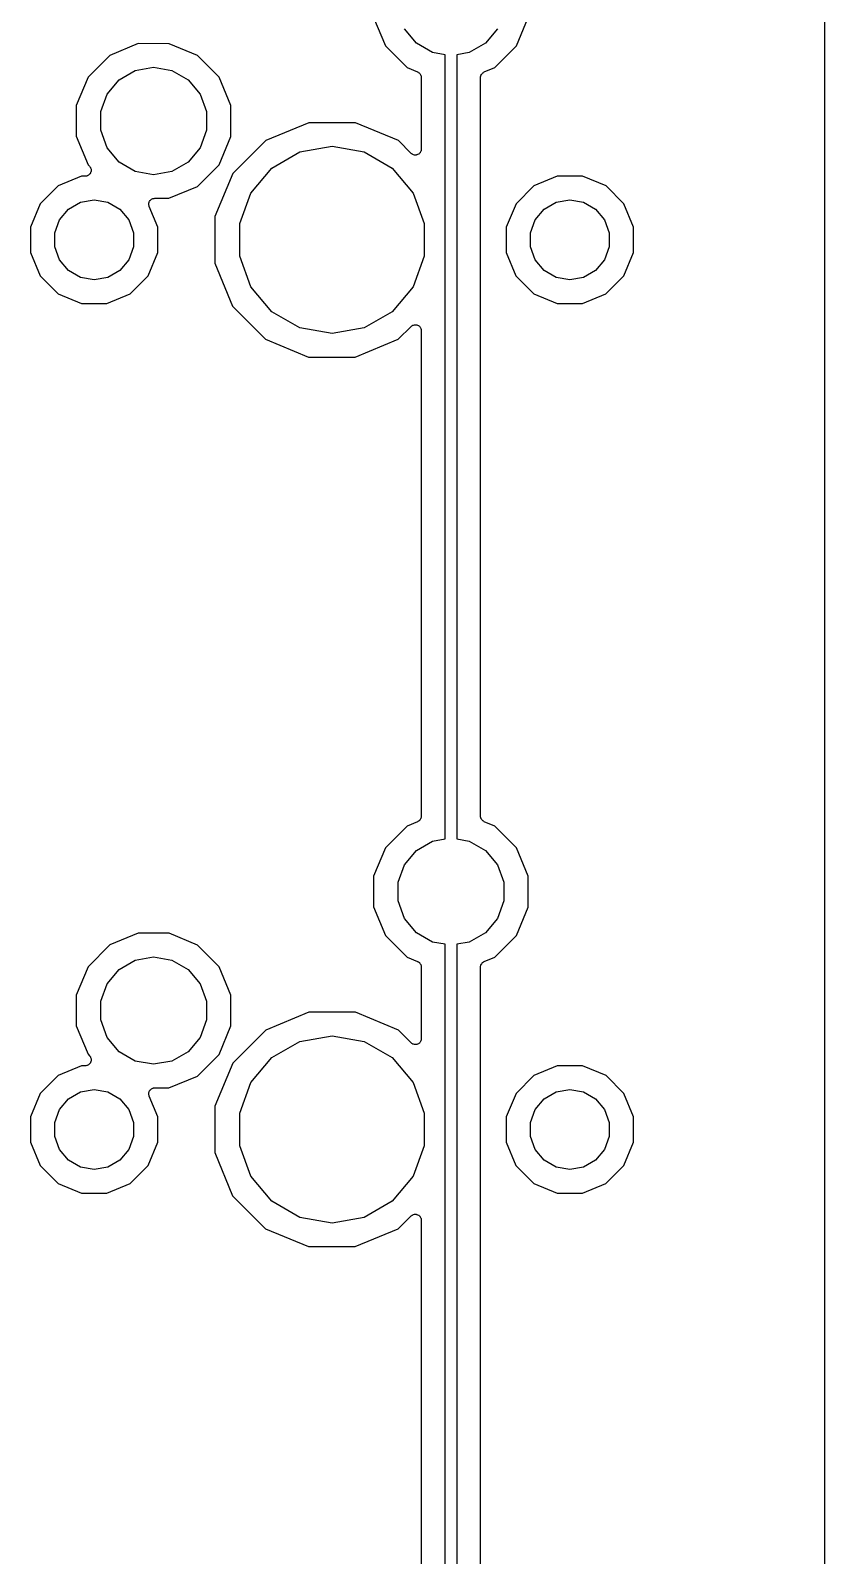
# Model space of a CAD drawing. Extents: x 37 to 156, y -136 to -20.
# Drawn here: x 138.56 to 155.52, y -78.1 to -45.53 of the extents above; entities that cross this region are included whole.
import ezdxf

# ---------------------------------------------------------------- set-up
doc = ezdxf.new("R2010")
doc.units = 0
doc.header["$MEASUREMENT"] = 0
doc.layers.add('BLACK', color=7, linetype='CONTINUOUS')

msp = doc.modelspace()

# ---------------------------------------------------------------- linework, layer by layer
at = {"layer": 'Black'}
for p, q in [((155.517, -20.21), (155.517, -135.99)), ((145.889, -45.247), (146.14, -45.854)), ((148.939, -45.8564), (149.191, -45.2498)), ((146.802, -45.7989), (146.546, -45.4937)), ((148.534, -45.4937), (148.278, -45.7989)), ((140.863, -45.8087), (140.256, -46.0595)), ((141.52, -45.8093), (140.863, -45.8087)), ((142.126, -46.0612), (141.52, -45.8093)), ((146.14, -45.854), (146.604, -46.3188)), ((147.148, -45.9982), (146.802, -45.7989)), ((148.278, -45.7989), (147.932, -45.9982)), ((148.474, -46.3205), (148.939, -45.8564)), ((140.256, -46.0595), (139.791, -46.5236)), ((142.59, -46.526), (142.126, -46.0612)), ((147.415, -46.0453), (147.148, -45.9982)), ((147.415, -62.7947), (147.415, -46.0453)), ((147.932, -45.9982), (147.665, -46.0453)), ((147.665, -46.0453), (147.665, -62.7947)), ((139.791, -46.5236), (139.539, -47.1302)), ((140.452, -46.5811), (140.798, -46.3818)), ((140.798, -46.3818), (141.19, -46.3126)), ((141.19, -46.3126), (141.582, -46.3818)), ((141.582, -46.3818), (141.928, -46.5811)), ((142.841, -47.133), (142.59, -46.526)), ((146.604, -46.3188), (146.829, -46.4123)), ((146.829, -46.4123), (146.836, -46.4168)), ((146.836, -46.4168), (146.844, -46.4196)), ((146.844, -46.4196), (146.854, -46.4286)), ((146.854, -46.4286), (146.866, -46.4361)), ((146.866, -46.4361), (146.871, -46.4426)), ((146.871, -46.4426), (146.877, -46.448)), ((146.877, -46.448), (146.884, -46.46)), ((146.884, -46.46), (146.893, -46.4711)), ((146.893, -46.4711), (146.895, -46.479)), ((146.895, -46.479), (146.899, -46.4862)), ((146.899, -46.4862), (146.902, -46.4999)), ((146.902, -46.4999), (146.906, -46.5131)), ((146.906, -46.5131), (146.906, -46.5214)), ((146.906, -46.5214), (146.907, -46.5296)), ((146.907, -46.5296), (146.907, -48.062)), ((148.173, -46.5298), (148.174, -46.5215)), ((148.173, -50.2943), (148.173, -46.5298)), ((148.174, -46.5131), (148.178, -46.4999)), ((148.174, -46.5215), (148.174, -46.5131)), ((148.178, -46.4999), (148.181, -46.4863)), ((148.181, -46.4863), (148.185, -46.4791)), ((148.185, -46.4791), (148.187, -46.471)), ((148.187, -46.471), (148.196, -46.4601)), ((148.196, -46.4601), (148.203, -46.4481)), ((148.203, -46.4481), (148.209, -46.4427)), ((148.209, -46.4427), (148.214, -46.4361)), ((148.214, -46.4361), (148.226, -46.4287)), ((148.226, -46.4287), (148.237, -46.4198)), ((148.237, -46.4198), (148.244, -46.4169)), ((148.244, -46.4169), (148.252, -46.4124)), ((148.252, -46.4124), (148.474, -46.3205)), ((140.06, -47.2608), (140.196, -46.8863)), ((140.196, -46.8863), (140.452, -46.5811)), ((141.928, -46.5811), (142.184, -46.8863)), ((142.184, -46.8863), (142.32, -47.2608)), ((139.539, -47.1302), (139.539, -47.787)), ((142.841, -47.7898), (142.841, -47.133)), ((140.06, -47.6592), (140.06, -47.2608)), ((142.32, -47.2608), (142.32, -47.6592)), ((144.505, -47.4977), (143.585, -47.8778)), ((145.5, -47.4985), (144.505, -47.4977)), ((146.419, -47.8802), (145.5, -47.4985)), ((139.539, -47.787), (139.79, -48.394)), ((140.196, -48.0337), (140.06, -47.6592)), ((142.32, -47.6592), (142.184, -48.0337)), ((142.589, -48.3964), (142.841, -47.7898)), ((143.585, -47.8778), (142.88, -48.5809)), ((146.69, -48.1518), (146.419, -47.8802)), ((140.452, -48.3389), (140.196, -48.0337)), ((142.184, -48.0337), (141.928, -48.3389)), ((143.713, -48.4667), (144.315, -48.1192)), ((144.315, -48.1192), (145, -47.9985)), ((145, -47.9985), (145.685, -48.1192)), ((145.685, -48.1192), (146.287, -48.4667)), ((146.704, -48.1613), (146.69, -48.1518)), ((146.716, -48.172), (146.704, -48.1613)), ((146.722, -48.1739), (146.716, -48.172)), ((146.726, -48.1771), (146.722, -48.1739)), ((146.742, -48.1814), (146.726, -48.1771)), ((146.758, -48.1871), (146.742, -48.1814)), ((146.763, -48.1871), (146.758, -48.1871)), ((146.769, -48.1885), (146.763, -48.1871)), ((146.785, -48.1871), (146.769, -48.1885)), ((146.802, -48.1871), (146.785, -48.1871)), ((146.807, -48.1852), (146.802, -48.1871)), ((146.813, -48.1847), (146.807, -48.1852)), ((146.828, -48.1777), (146.813, -48.1847)), ((146.844, -48.172), (146.828, -48.1777)), ((146.848, -48.1685), (146.844, -48.172)), ((146.853, -48.1661), (146.848, -48.1685)), ((146.865, -48.1544), (146.853, -48.1661)), ((146.877, -48.1437), (146.865, -48.1544)), ((146.88, -48.1389), (146.877, -48.1437)), ((146.884, -48.135), (146.88, -48.1389)), ((146.891, -48.1199), (146.884, -48.135)), ((146.899, -48.1055), (146.891, -48.1199)), ((146.9, -48.1), (146.899, -48.1055)), ((146.903, -48.095), (146.9, -48.1)), ((146.904, -48.0784), (146.903, -48.095)), ((146.907, -48.062), (146.904, -48.0784)), ((139.79, -48.394), (139.82, -48.4242)), ((139.82, -48.4242), (139.829, -48.4378)), ((139.829, -48.4378), (139.84, -48.4505)), ((139.84, -48.4505), (139.842, -48.4558)), ((139.842, -48.4558), (139.845, -48.4604)), ((139.845, -48.4604), (139.849, -48.4764)), ((139.849, -48.4764), (139.855, -48.492)), ((139.855, -48.492), (139.855, -48.4976)), ((139.855, -48.4976), (139.856, -48.503)), ((139.856, -48.503), (139.855, -48.5195)), ((139.855, -48.5195), (139.855, -48.5361)), ((140.798, -48.5382), (140.452, -48.3389)), ((141.928, -48.3389), (141.582, -48.5382)), ((142.124, -48.8605), (142.589, -48.3964)), ((143.267, -48.9992), (143.713, -48.4667)), ((146.287, -48.4667), (146.733, -48.9992)), ((139.151, -48.8473), (138.769, -49.2292)), ((139.651, -48.6409), (139.151, -48.8473)), ((139.73, -48.6409), (139.651, -48.6409)), ((139.746, -48.6381), (139.73, -48.6409)), ((139.763, -48.6366), (139.746, -48.6381)), ((139.768, -48.6343), (139.763, -48.6366)), ((139.773, -48.6333), (139.768, -48.6343)), ((139.788, -48.625), (139.773, -48.6333)), ((139.803, -48.618), (139.788, -48.625)), ((139.807, -48.6141), (139.803, -48.618)), ((139.811, -48.6113), (139.807, -48.6141)), ((139.822, -48.5986), (139.811, -48.6113)), ((139.834, -48.5869), (139.822, -48.5986)), ((139.836, -48.5818), (139.834, -48.5869)), ((139.84, -48.5775), (139.836, -48.5818)), ((139.845, -48.5619), (139.84, -48.5775)), ((139.852, -48.5469), (139.845, -48.5619)), ((139.853, -48.5413), (139.852, -48.5469)), ((139.855, -48.5361), (139.853, -48.5413)), ((141.19, -48.6074), (140.798, -48.5382)), ((141.582, -48.5382), (141.19, -48.6074)), ((142.88, -48.5809), (142.499, -49.5002)), ((149.311, -48.8473), (148.929, -49.2292)), ((149.811, -48.6409), (149.311, -48.8473)), ((150.351, -48.6413), (149.811, -48.6409)), ((150.851, -48.8487), (150.351, -48.6413)), ((151.233, -49.2313), (150.851, -48.8487)), ((139.628, -49.1974), (139.92, -49.1458)), ((139.92, -49.1458), (140.212, -49.1974)), ((141.098, -49.1874), (141.103, -49.1744)), ((141.103, -49.1744), (141.108, -49.168)), ((141.108, -49.168), (141.112, -49.1606)), ((141.112, -49.1606), (141.122, -49.1513)), ((141.122, -49.1513), (141.131, -49.1407)), ((141.131, -49.1407), (141.139, -49.1365)), ((141.139, -49.1365), (141.145, -49.1308)), ((141.145, -49.1308), (141.158, -49.1256)), ((141.158, -49.1256), (141.17, -49.1186)), ((141.17, -49.1186), (141.178, -49.1172)), ((141.178, -49.1172), (141.186, -49.114)), ((141.186, -49.114), (141.199, -49.1134)), ((141.199, -49.1134), (141.213, -49.111)), ((141.213, -49.111), (141.517, -49.1113)), ((141.517, -49.1113), (142.124, -48.8605)), ((143.029, -49.6524), (143.267, -48.9992)), ((146.733, -48.9992), (146.971, -49.6524)), ((149.788, -49.1974), (150.08, -49.1458)), ((150.08, -49.1458), (150.372, -49.1974)), ((138.769, -49.2292), (138.561, -49.7285)), ((139.18, -49.5729), (139.371, -49.3457)), ((139.371, -49.3457), (139.628, -49.1974)), ((140.212, -49.1974), (140.469, -49.3457)), ((140.469, -49.3457), (140.66, -49.5729)), ((141.086, -49.2434), (141.088, -49.2297)), ((141.088, -49.2516), (141.086, -49.2434)), ((141.088, -49.2159), (141.091, -49.208)), ((141.088, -49.2297), (141.088, -49.2159)), ((141.088, -49.26), (141.088, -49.2516)), ((141.093, -49.273), (141.088, -49.26)), ((141.091, -49.208), (141.092, -49.1997)), ((141.092, -49.1997), (141.098, -49.1874)), ((141.096, -49.2865), (141.093, -49.273)), ((141.279, -49.7309), (141.096, -49.2865)), ((142.499, -49.5002), (142.498, -50.4955)), ((148.929, -49.2292), (148.721, -49.7285)), ((149.34, -49.5729), (149.531, -49.3457)), ((149.531, -49.3457), (149.788, -49.1974)), ((150.372, -49.1974), (150.629, -49.3457)), ((150.629, -49.3457), (150.82, -49.5729)), ((151.439, -49.7309), (151.233, -49.2313)), ((138.561, -49.7285), (138.561, -50.2691)), ((139.079, -49.8517), (139.18, -49.5729)), ((140.66, -49.5729), (140.761, -49.8517)), ((141.279, -50.2715), (141.279, -49.7309)), ((143.029, -50.3476), (143.029, -49.6524)), ((146.971, -49.6524), (146.971, -50.3476)), ((148.721, -49.7285), (148.721, -50.2691)), ((149.239, -49.8517), (149.34, -49.5729)), ((150.82, -49.5729), (150.921, -49.8517)), ((151.439, -50.2715), (151.439, -49.7309)), ((139.079, -50.1483), (139.079, -49.8517)), ((139.18, -50.4271), (139.079, -50.1483)), ((140.761, -50.1483), (140.66, -50.4271)), ((140.761, -49.8517), (140.761, -50.1483)), ((149.239, -50.1483), (149.239, -49.8517)), ((149.34, -50.4271), (149.239, -50.1483)), ((150.921, -50.1483), (150.82, -50.4271)), ((150.921, -49.8517), (150.921, -50.1483)), ((138.561, -50.2691), (138.767, -50.7687)), ((139.371, -50.6543), (139.18, -50.4271)), ((140.66, -50.4271), (140.469, -50.6543)), ((141.071, -50.7708), (141.279, -50.2715)), ((143.267, -51.0008), (143.029, -50.3476)), ((146.971, -50.3476), (146.733, -51.0008)), ((148.173, -62.3104), (148.173, -50.2943)), ((148.721, -50.2691), (148.927, -50.7687)), ((149.531, -50.6543), (149.34, -50.4271)), ((150.82, -50.4271), (150.629, -50.6543)), ((151.231, -50.7708), (151.439, -50.2715)), ((138.767, -50.7687), (139.149, -51.1513)), ((139.628, -50.8026), (139.371, -50.6543)), ((139.92, -50.8541), (139.628, -50.8026)), ((140.212, -50.8026), (139.92, -50.8541)), ((140.469, -50.6543), (140.212, -50.8026)), ((140.689, -51.1527), (141.071, -50.7708)), ((142.498, -50.4955), (142.878, -51.4154)), ((148.927, -50.7687), (149.309, -51.1513)), ((149.788, -50.8026), (149.531, -50.6543)), ((150.08, -50.8541), (149.788, -50.8026)), ((150.372, -50.8026), (150.08, -50.8541)), ((150.629, -50.6543), (150.372, -50.8026)), ((150.849, -51.1527), (151.231, -50.7708)), ((143.713, -51.5332), (143.267, -51.0008)), ((146.733, -51.0008), (146.287, -51.5332)), ((139.149, -51.1513), (139.649, -51.3587)), ((139.649, -51.3587), (140.189, -51.3591)), ((140.189, -51.3591), (140.689, -51.1527)), ((142.878, -51.4154), (143.581, -52.1198)), ((149.309, -51.1513), (149.809, -51.3587)), ((149.809, -51.3587), (150.349, -51.3591)), ((150.349, -51.3591), (150.849, -51.1527)), ((144.315, -51.8808), (143.713, -51.5332)), ((146.287, -51.5332), (145.685, -51.8808)), ((145, -52.0015), (144.315, -51.8808)), ((145.685, -51.8808), (145, -52.0015)), ((146.415, -52.1222), (146.69, -51.8478)), ((146.69, -51.8478), (146.704, -51.8383)), ((146.704, -51.8383), (146.716, -51.8277)), ((146.716, -51.8277), (146.722, -51.8258)), ((146.722, -51.8258), (146.726, -51.8225)), ((146.726, -51.8225), (146.742, -51.8183)), ((146.742, -51.8183), (146.758, -51.8126)), ((146.758, -51.8126), (146.764, -51.8126)), ((146.764, -51.8126), (146.769, -51.8112)), ((146.769, -51.8112), (146.786, -51.8126)), ((146.786, -51.8126), (146.802, -51.8126)), ((146.802, -51.8126), (146.807, -51.8145)), ((146.807, -51.8145), (146.813, -51.815)), ((146.813, -51.815), (146.828, -51.822)), ((146.828, -51.822), (146.844, -51.8277)), ((146.844, -51.8277), (146.848, -51.8313)), ((146.848, -51.8313), (146.853, -51.8337)), ((146.853, -51.8337), (146.865, -51.8454)), ((146.865, -51.8454), (146.877, -51.8561)), ((146.877, -51.8561), (146.88, -51.8609)), ((146.88, -51.8609), (146.884, -51.8649)), ((146.884, -51.8649), (146.891, -51.8799)), ((146.891, -51.8799), (146.899, -51.8943)), ((146.899, -51.8943), (146.9, -51.8998)), ((146.9, -51.8998), (146.903, -51.9049)), ((146.903, -51.9049), (146.904, -51.9214)), ((146.904, -51.9214), (146.907, -51.9377)), ((146.907, -51.9377), (146.907, -62.3102)), ((143.581, -52.1198), (144.5, -52.5015)), ((145.495, -52.5023), (146.415, -52.1222)), ((144.5, -52.5015), (145.495, -52.5023)), ((146.606, -62.5195), (146.141, -62.9836)), ((146.828, -62.4276), (146.606, -62.5195)), ((146.836, -62.4231), (146.828, -62.4276)), ((146.844, -62.4202), (146.836, -62.4231)), ((146.854, -62.4113), (146.844, -62.4202)), ((146.866, -62.4039), (146.854, -62.4113)), ((146.871, -62.3973), (146.866, -62.4039)), ((146.877, -62.3919), (146.871, -62.3973)), ((146.884, -62.3799), (146.877, -62.3919)), ((146.893, -62.369), (146.884, -62.3799)), ((146.895, -62.3609), (146.893, -62.369)), ((146.899, -62.3537), (146.895, -62.3609)), ((146.902, -62.3401), (146.899, -62.3537)), ((146.906, -62.3269), (146.902, -62.3401)), ((146.907, -62.3102), (146.906, -62.3185)), ((146.906, -62.3185), (146.906, -62.3269)), ((148.174, -62.3186), (148.173, -62.3104)), ((148.174, -62.3269), (148.174, -62.3186)), ((148.178, -62.3401), (148.174, -62.3269)), ((148.181, -62.3538), (148.178, -62.3401)), ((148.185, -62.361), (148.181, -62.3538)), ((148.187, -62.3689), (148.185, -62.361)), ((148.196, -62.38), (148.187, -62.3689)), ((148.203, -62.392), (148.196, -62.38)), ((148.209, -62.3974), (148.203, -62.392)), ((148.214, -62.4039), (148.209, -62.3974)), ((148.226, -62.4114), (148.214, -62.4039)), ((148.237, -62.4204), (148.226, -62.4114)), ((148.244, -62.4232), (148.237, -62.4204)), ((148.251, -62.4277), (148.244, -62.4232)), ((148.476, -62.5212), (148.251, -62.4277)), ((148.94, -62.986), (148.476, -62.5212)), ((146.802, -63.0411), (147.148, -62.8418)), ((147.148, -62.8418), (147.415, -62.7947)), ((147.665, -62.7947), (147.932, -62.8418)), ((147.932, -62.8418), (148.278, -63.0411)), ((146.141, -62.9836), (145.889, -63.5902)), ((146.546, -63.3463), (146.802, -63.0411)), ((148.278, -63.0411), (148.534, -63.3463)), ((149.191, -63.593), (148.94, -62.986)), ((146.41, -63.7208), (146.546, -63.3463)), ((148.534, -63.3463), (148.67, -63.7208)), ((145.889, -63.5902), (145.889, -64.247)), ((146.41, -64.1192), (146.41, -63.7208)), ((148.67, -63.7208), (148.67, -64.1192)), ((149.191, -64.2498), (149.191, -63.593)), ((146.546, -64.4937), (146.41, -64.1192)), ((148.67, -64.1192), (148.534, -64.4937)), ((145.889, -64.247), (146.14, -64.854)), ((148.939, -64.8564), (149.191, -64.2498)), ((140.863, -64.8087), (140.256, -65.0595)), ((141.52, -64.8093), (140.863, -64.8087)), ((142.126, -65.0612), (141.52, -64.8093)), ((146.802, -64.7989), (146.546, -64.4937)), ((147.148, -64.9982), (146.802, -64.7989)), ((148.278, -64.7989), (147.932, -64.9982)), ((148.534, -64.4937), (148.278, -64.7989)), ((140.256, -65.0595), (139.791, -65.5236)), ((142.59, -65.526), (142.126, -65.0612)), ((146.14, -64.854), (146.604, -65.3188)), ((147.415, -65.0453), (147.148, -64.9982)), ((147.415, -81.7947), (147.415, -65.0453)), ((147.932, -64.9982), (147.665, -65.0453)), ((147.665, -65.0453), (147.665, -81.7947)), ((148.474, -65.3205), (148.939, -64.8564)), ((140.452, -65.5811), (140.798, -65.3818)), ((140.798, -65.3818), (141.19, -65.3126)), ((141.19, -65.3126), (141.582, -65.3818)), ((141.582, -65.3818), (141.928, -65.5811)), ((146.604, -65.3188), (146.829, -65.4123)), ((146.829, -65.4123), (146.836, -65.4168)), ((146.836, -65.4168), (146.844, -65.4196)), ((146.844, -65.4196), (146.854, -65.4286)), ((146.854, -65.4286), (146.866, -65.4361)), ((146.866, -65.4361), (146.871, -65.4426)), ((146.871, -65.4426), (146.877, -65.448)), ((146.877, -65.448), (146.884, -65.46)), ((146.884, -65.46), (146.893, -65.4711)), ((148.187, -65.471), (148.196, -65.4601)), ((148.196, -65.4601), (148.203, -65.4481)), ((148.203, -65.4481), (148.209, -65.4427)), ((148.209, -65.4427), (148.214, -65.4361)), ((148.214, -65.4361), (148.226, -65.4287)), ((148.226, -65.4287), (148.237, -65.4198)), ((148.237, -65.4198), (148.244, -65.4169)), ((148.244, -65.4169), (148.252, -65.4124)), ((148.252, -65.4124), (148.474, -65.3205)), ((139.791, -65.5236), (139.539, -66.1302)), ((140.196, -65.8863), (140.452, -65.5811)), ((141.928, -65.5811), (142.184, -65.8863)), ((142.841, -66.133), (142.59, -65.526)), ((146.893, -65.4711), (146.895, -65.479)), ((146.895, -65.479), (146.899, -65.4862)), ((146.899, -65.4862), (146.902, -65.4999)), ((146.902, -65.4999), (146.906, -65.5131)), ((146.906, -65.5131), (146.906, -65.5214)), ((146.906, -65.5214), (146.907, -65.5296)), ((146.907, -65.5296), (146.907, -67.062)), ((148.173, -65.5298), (148.174, -65.5215)), ((148.173, -69.2943), (148.173, -65.5298)), ((148.174, -65.5131), (148.178, -65.4999)), ((148.174, -65.5215), (148.174, -65.5131)), ((148.178, -65.4999), (148.181, -65.4863)), ((148.181, -65.4863), (148.185, -65.4791)), ((148.185, -65.4791), (148.187, -65.471)), ((140.06, -66.2608), (140.196, -65.8863)), ((142.184, -65.8863), (142.32, -66.2608)), ((139.539, -66.1302), (139.539, -66.787)), ((140.06, -66.6592), (140.06, -66.2608)), ((142.32, -66.2608), (142.32, -66.6592)), ((142.841, -66.7898), (142.841, -66.133)), ((140.196, -67.0337), (140.06, -66.6592)), ((142.32, -66.6592), (142.184, -67.0337)), ((144.505, -66.4977), (143.585, -66.8778)), ((145.5, -66.4985), (144.505, -66.4977)), ((146.419, -66.8802), (145.5, -66.4985)), ((139.539, -66.787), (139.79, -67.394)), ((140.452, -67.3389), (140.196, -67.0337)), ((142.184, -67.0337), (141.928, -67.3389)), ((142.589, -67.3964), (142.841, -66.7898)), ((143.585, -66.8778), (142.88, -67.5809)), ((144.315, -67.1192), (145, -66.9985)), ((145, -66.9985), (145.685, -67.1192)), ((146.69, -67.1518), (146.419, -66.8802)), ((146.903, -67.095), (146.9, -67.1)), ((146.904, -67.0784), (146.903, -67.095)), ((146.907, -67.062), (146.904, -67.0784)), ((139.79, -67.394), (139.82, -67.4242)), ((139.82, -67.4242), (139.829, -67.4378)), ((140.798, -67.5382), (140.452, -67.3389)), ((141.928, -67.3389), (141.582, -67.5382)), ((142.124, -67.8605), (142.589, -67.3964)), ((143.713, -67.4667), (144.315, -67.1192)), ((145.685, -67.1192), (146.287, -67.4667)), ((146.704, -67.1613), (146.69, -67.1518)), ((146.716, -67.172), (146.704, -67.1613)), ((146.722, -67.1739), (146.716, -67.172)), ((146.726, -67.1771), (146.722, -67.1739)), ((146.742, -67.1814), (146.726, -67.1771)), ((146.758, -67.1871), (146.742, -67.1814)), ((146.763, -67.1871), (146.758, -67.1871)), ((146.769, -67.1885), (146.763, -67.1871)), ((146.785, -67.1871), (146.769, -67.1885)), ((146.802, -67.1871), (146.785, -67.1871)), ((146.807, -67.1852), (146.802, -67.1871)), ((146.813, -67.1847), (146.807, -67.1852)), ((146.828, -67.1777), (146.813, -67.1847)), ((146.844, -67.172), (146.828, -67.1777)), ((146.848, -67.1685), (146.844, -67.172)), ((146.853, -67.1661), (146.848, -67.1685)), ((146.865, -67.1544), (146.853, -67.1661)), ((146.877, -67.1437), (146.865, -67.1544)), ((146.88, -67.1389), (146.877, -67.1437)), ((146.884, -67.135), (146.88, -67.1389)), ((146.891, -67.1199), (146.884, -67.135)), ((146.899, -67.1055), (146.891, -67.1199)), ((146.9, -67.1), (146.899, -67.1055)), ((139.651, -67.6409), (139.151, -67.8473)), ((139.73, -67.6409), (139.651, -67.6409)), ((139.746, -67.6381), (139.73, -67.6409)), ((139.763, -67.6366), (139.746, -67.6381)), ((139.768, -67.6343), (139.763, -67.6366)), ((139.773, -67.6333), (139.768, -67.6343)), ((139.788, -67.625), (139.773, -67.6333)), ((139.803, -67.618), (139.788, -67.625)), ((139.807, -67.6141), (139.803, -67.618)), ((139.811, -67.6113), (139.807, -67.6141)), ((139.822, -67.5986), (139.811, -67.6113)), ((139.834, -67.5869), (139.822, -67.5986)), ((139.829, -67.4378), (139.84, -67.4505)), ((139.836, -67.5818), (139.834, -67.5869)), ((139.84, -67.5775), (139.836, -67.5818)), ((139.84, -67.4505), (139.842, -67.4558)), ((139.845, -67.5619), (139.84, -67.5775)), ((139.842, -67.4558), (139.845, -67.4604)), ((139.845, -67.4604), (139.849, -67.4764)), ((139.852, -67.5469), (139.845, -67.5619)), ((139.849, -67.4764), (139.855, -67.492)), ((139.853, -67.5413), (139.852, -67.5469)), ((139.855, -67.5361), (139.853, -67.5413)), ((139.855, -67.492), (139.855, -67.4976)), ((139.855, -67.4976), (139.856, -67.503)), ((139.856, -67.503), (139.855, -67.5195)), ((139.855, -67.5195), (139.855, -67.5361)), ((141.19, -67.6074), (140.798, -67.5382)), ((141.582, -67.5382), (141.19, -67.6074)), ((142.88, -67.5809), (142.499, -68.5002)), ((143.267, -67.9992), (143.713, -67.4667)), ((146.287, -67.4667), (146.733, -67.9992)), ((149.811, -67.6409), (149.311, -67.8473)), ((150.351, -67.6413), (149.811, -67.6409)), ((150.851, -67.8487), (150.351, -67.6413)), ((139.151, -67.8473), (138.769, -68.2292)), ((141.517, -68.1113), (142.124, -67.8605)), ((143.029, -68.6524), (143.267, -67.9992)), ((146.733, -67.9992), (146.971, -68.6524)), ((149.311, -67.8473), (148.929, -68.2292)), ((151.233, -68.2313), (150.851, -67.8487)), ((138.769, -68.2292), (138.561, -68.7285)), ((139.18, -68.5729), (139.371, -68.3457)), ((139.371, -68.3457), (139.628, -68.1974)), ((139.628, -68.1974), (139.92, -68.1458)), ((139.92, -68.1458), (140.212, -68.1974)), ((140.212, -68.1974), (140.469, -68.3457)), ((140.469, -68.3457), (140.66, -68.5729)), ((141.086, -68.2434), (141.088, -68.2297)), ((141.088, -68.2516), (141.086, -68.2434)), ((141.088, -68.2159), (141.091, -68.208)), ((141.088, -68.2297), (141.088, -68.2159)), ((141.088, -68.26), (141.088, -68.2516)), ((141.093, -68.273), (141.088, -68.26)), ((141.091, -68.208), (141.092, -68.1997)), ((141.092, -68.1997), (141.098, -68.1874)), ((141.096, -68.2865), (141.093, -68.273)), ((141.279, -68.7309), (141.096, -68.2865)), ((141.098, -68.1874), (141.103, -68.1744)), ((141.103, -68.1744), (141.108, -68.168)), ((141.108, -68.168), (141.112, -68.1606)), ((141.112, -68.1606), (141.122, -68.1513)), ((141.122, -68.1513), (141.131, -68.1407)), ((141.131, -68.1407), (141.139, -68.1365)), ((141.139, -68.1365), (141.145, -68.1308)), ((141.145, -68.1308), (141.158, -68.1256)), ((141.158, -68.1256), (141.17, -68.1186)), ((141.17, -68.1186), (141.178, -68.1172)), ((141.178, -68.1172), (141.186, -68.114)), ((141.186, -68.114), (141.199, -68.1134)), ((141.199, -68.1134), (141.213, -68.111)), ((141.213, -68.111), (141.517, -68.1113)), ((148.929, -68.2292), (148.721, -68.7285)), ((149.34, -68.5729), (149.531, -68.3457)), ((149.531, -68.3457), (149.788, -68.1974)), ((149.788, -68.1974), (150.08, -68.1458)), ((150.08, -68.1458), (150.372, -68.1974)), ((150.372, -68.1974), (150.629, -68.3457)), ((150.629, -68.3457), (150.82, -68.5729)), ((151.439, -68.7309), (151.233, -68.2313)), ((139.079, -68.8517), (139.18, -68.5729)), ((140.66, -68.5729), (140.761, -68.8517)), ((142.499, -68.5002), (142.498, -69.4955)), ((143.029, -69.3476), (143.029, -68.6524)), ((146.971, -68.6524), (146.971, -69.3476)), ((149.239, -68.8517), (149.34, -68.5729)), ((150.82, -68.5729), (150.921, -68.8517)), ((138.561, -68.7285), (138.561, -69.2691)), ((139.079, -69.1483), (139.079, -68.8517)), ((140.761, -68.8517), (140.761, -69.1483)), ((141.279, -69.2715), (141.279, -68.7309)), ((148.721, -68.7285), (148.721, -69.2691)), ((149.239, -69.1483), (149.239, -68.8517)), ((150.921, -68.8517), (150.921, -69.1483)), ((151.439, -69.2715), (151.439, -68.7309)), ((138.561, -69.2691), (138.767, -69.7687)), ((139.18, -69.4271), (139.079, -69.1483)), ((140.761, -69.1483), (140.66, -69.4271)), ((141.071, -69.7708), (141.279, -69.2715)), ((143.267, -70.0008), (143.029, -69.3476)), ((146.971, -69.3476), (146.733, -70.0008)), ((148.173, -81.3104), (148.173, -69.2943)), ((148.721, -69.2691), (148.927, -69.7687)), ((149.34, -69.4271), (149.239, -69.1483)), ((150.921, -69.1483), (150.82, -69.4271)), ((151.231, -69.7708), (151.439, -69.2715)), ((139.371, -69.6543), (139.18, -69.4271)), ((139.628, -69.8026), (139.371, -69.6543)), ((140.469, -69.6543), (140.212, -69.8026)), ((140.66, -69.4271), (140.469, -69.6543)), ((142.498, -69.4955), (142.878, -70.4154)), ((149.531, -69.6543), (149.34, -69.4271)), ((149.788, -69.8026), (149.531, -69.6543)), ((150.629, -69.6543), (150.372, -69.8026)), ((150.82, -69.4271), (150.629, -69.6543)), ((138.767, -69.7687), (139.149, -70.1513)), ((139.92, -69.8541), (139.628, -69.8026)), ((140.212, -69.8026), (139.92, -69.8541)), ((140.689, -70.1527), (141.071, -69.7708)), ((143.713, -70.5332), (143.267, -70.0008)), ((146.733, -70.0008), (146.287, -70.5332)), ((148.927, -69.7687), (149.309, -70.1513)), ((150.08, -69.8541), (149.788, -69.8026)), ((150.372, -69.8026), (150.08, -69.8541)), ((150.849, -70.1527), (151.231, -69.7708)), ((139.149, -70.1513), (139.649, -70.3587)), ((140.189, -70.3591), (140.689, -70.1527)), ((149.309, -70.1513), (149.809, -70.3587)), ((150.349, -70.3591), (150.849, -70.1527)), ((139.649, -70.3587), (140.189, -70.3591)), ((142.878, -70.4154), (143.581, -71.1198)), ((144.315, -70.8808), (143.713, -70.5332)), ((146.287, -70.5332), (145.685, -70.8808)), ((149.809, -70.3587), (150.349, -70.3591)), ((145, -71.0015), (144.315, -70.8808)), ((145.685, -70.8808), (145, -71.0015)), ((146.415, -71.1222), (146.69, -70.8478)), ((146.69, -70.8478), (146.704, -70.8383)), ((146.704, -70.8383), (146.716, -70.8277)), ((146.716, -70.8277), (146.722, -70.8258)), ((146.722, -70.8258), (146.726, -70.8225)), ((146.726, -70.8225), (146.742, -70.8183)), ((146.742, -70.8183), (146.758, -70.8126)), ((146.758, -70.8126), (146.764, -70.8126)), ((146.764, -70.8126), (146.769, -70.8112)), ((146.769, -70.8112), (146.786, -70.8126)), ((146.786, -70.8126), (146.802, -70.8126)), ((146.802, -70.8126), (146.807, -70.8145)), ((146.807, -70.8145), (146.813, -70.815)), ((146.813, -70.815), (146.828, -70.822)), ((146.828, -70.822), (146.844, -70.8277)), ((146.844, -70.8277), (146.848, -70.8313)), ((146.848, -70.8313), (146.853, -70.8337)), ((146.853, -70.8337), (146.865, -70.8454)), ((146.865, -70.8454), (146.877, -70.8561)), ((146.877, -70.8561), (146.88, -70.8609)), ((146.88, -70.8609), (146.884, -70.8649)), ((146.884, -70.8649), (146.891, -70.8799)), ((146.891, -70.8799), (146.899, -70.8943)), ((146.899, -70.8943), (146.9, -70.8998)), ((146.9, -70.8998), (146.903, -70.9049)), ((146.903, -70.9049), (146.904, -70.9214)), ((146.904, -70.9214), (146.907, -70.9377)), ((146.907, -70.9377), (146.907, -81.3102)), ((143.581, -71.1198), (144.5, -71.5015)), ((145.495, -71.5023), (146.415, -71.1222)), ((144.5, -71.5015), (145.495, -71.5023))]:
    msp.add_line(p, q, dxfattribs=at)

doc.saveas('drawing.dxf')
